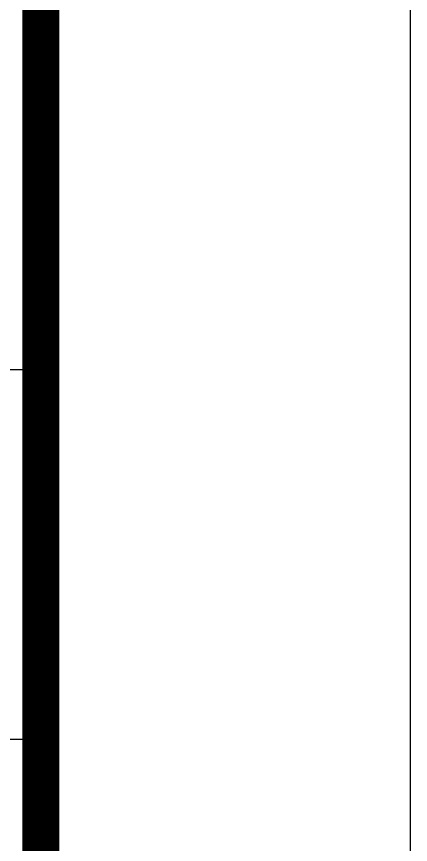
# Model space of a CAD drawing. Extents: x 2025205 to 2402328, y -557483 to 329036.
# Drawn here: x 2176079 to 2177677, y -234823 to -231464 of the extents above; entities that cross this region are included whole.
import ezdxf

# ---------------------------------------------------------------- set-up
doc = ezdxf.new("R2010")
doc.units = 0
doc.header["$LTSCALE"] = 1500
doc.header["$MEASUREMENT"] = 0
doc.layers.add('PUB_TITLE', color=4, linetype='Continuous')

# ---------------------------------------------------------------- blocks, each defined once
blk = doc.blocks.new('EWW')
at = {"layer": 'PUB_TITLE'}
for p, q in [((-165269.8, 279054.6), (-158269.8, 279054.6)), ((-165269.8, 278054.6), (-158269.8, 278054.6))]:
    blk.add_line(p, q, dxfattribs=at)
at = {"layer": 'PUB_TITLE', "const_width": 50}
blk.add_lwpolyline([(-165269.8, 283054.6), (-158269.8, 283054.6), (-158269.8, 276054.6), (-165269.8, 276054.6)], close=True, dxfattribs=at)

msp = doc.modelspace()

# ---------------------------------------------------------------- linework, layer by layer
at = {"layer": 'PUB_TITLE', "linetype": 'ByBlock'}
msp.add_lwpolyline([(2066227.3, -257346.5), (2177677.3, -257346.5), (2177677.3, -194346.5), (2066227.3, -194346.5)], close=True, dxfattribs=at)
at = {"layer": 'PUB_TITLE', "linetype": 'ByBlock', "const_width": 150}
msp.add_lwpolyline([(2069977.3, -255846.5), (2176177.3, -255846.5), (2176177.3, -195846.5), (2069977.3, -195846.5)], close=True, dxfattribs=at)

# ---------------------------------------------------------------- block references
at = {"xscale": 1.5, "yscale": 1.5, "zscale": 1.5}
msp.add_blockref('EWW', (2413582, -651478.3), dxfattribs=at)

doc.saveas('drawing.dxf')
